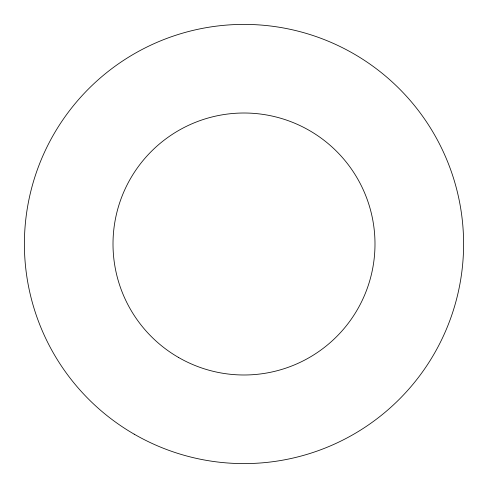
<?xml version="1.0" encoding="UTF-8"?>
<svg xmlns="http://www.w3.org/2000/svg" width="488" height="488" viewBox="0 0 488 488"><rect width="100%" height="100%" fill="white"/><g stroke="black" fill="none" stroke-linecap="round" stroke-linejoin="round"><path stroke-width="0.73" d="M134.2 434.18A219.6 219.6 0 0 0 463.6 244A219.6 219.6 0 0 0 134.2 53.82A219.6 219.6 0 0 0 134.2 434.18M178.504 357.442A130.991 130.991 0 0 0 374.991 244A130.991 130.991 0 0 0 178.504 130.558A130.991 130.991 0 0 0 178.504 357.442"/></g></svg>
